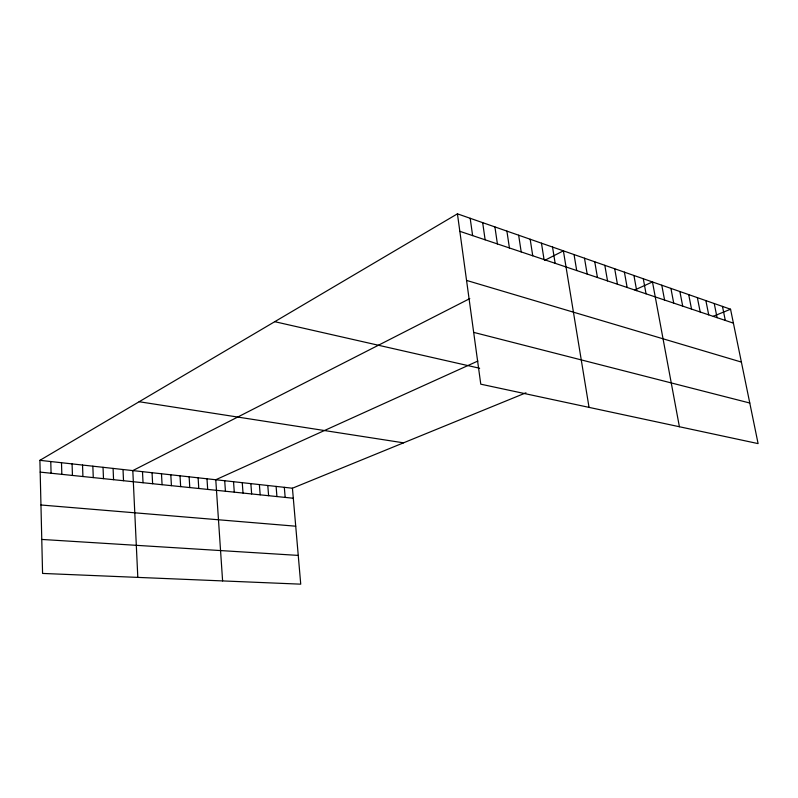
<?xml version="1.0" encoding="UTF-8"?>
<svg xmlns="http://www.w3.org/2000/svg" width="798" height="798" viewBox="0 0 798 798"><rect width="100%" height="100%" fill="white"/><g stroke="black" fill="none" stroke-linecap="round" stroke-linejoin="round"><path stroke-width="1.2" d="M525.952 392.816L292.437 488.216L300.736 584.166L42.573 573.433L39.9 460.336L457.434 213.834L730.549 309.225L758.1 443.608L480.775 384.177L457.434 213.834M469.803 298.602L132.807 470.591L137.815 577.393M544.475 260.487L563.388 250.841L589.034 407.379M477.872 361.035L215.769 479.748L222.602 580.914M634.879 289.923L652.475 281.953L679.397 426.74M713.322 316.267L730.549 309.225M41.765 539.438L298.252 555.408M40.957 504.994L295.729 526.201M40.179 472.117L293.305 498.251M39.9 460.336L292.437 488.216M139.161 401.733L403.519 442.83M274.751 321.684L479.638 368.257M473.683 332.377L749.781 403.02M466.561 280.417L741.382 362.073M459.828 231.31L733.402 323.14M722.469 306.402L725.312 320.427M714.24 303.529L717.083 317.664M705.871 300.607L708.714 314.851M697.362 297.634L700.195 311.988M688.704 294.602L691.527 309.075M679.886 291.529L682.699 306.123M670.919 288.397L673.712 303.1M661.781 285.205L664.574 300.038M643.288 278.741L646.051 293.814M633.931 275.48L636.684 290.671M624.405 272.148L627.148 287.47M614.699 268.756L617.423 284.208M604.814 265.305L607.527 280.886M594.749 261.794L597.443 277.505M584.495 258.213L587.178 274.053M574.041 254.562L576.705 270.542M552.535 247.051L555.149 263.31M541.463 243.181L544.056 259.579M530.171 239.24L532.745 255.789M518.65 235.211L521.194 251.909M506.9 231.111L509.423 247.959M494.91 226.921L497.403 243.929M482.67 222.652L485.134 239.809M470.182 218.283L472.616 235.6M284.317 487.319L285.175 497.403M276.098 486.411L276.936 496.556M267.789 485.493L268.607 495.698M259.38 484.566L260.178 494.83M250.861 483.628L251.649 493.952M242.253 482.67L243.021 493.054M233.535 481.713L234.283 492.157M224.707 480.735L225.435 491.239M206.991 478.78L207.689 489.413M198.113 477.803L198.782 488.486M189.126 476.815L189.774 487.558M180.019 475.808L180.657 486.62M170.812 474.79L171.42 485.663M161.485 473.763L162.074 484.705M152.049 472.715L152.618 483.728M142.493 471.668L143.032 482.74M123.012 469.513L123.51 480.715M113.087 468.416L113.555 479.688M103.032 467.309L103.481 478.65M92.847 466.182L93.266 477.593M82.533 465.044L82.922 476.526M72.079 463.887L72.448 475.448M61.496 462.72L61.835 474.351M50.773 461.543L51.082 473.244"/></g></svg>
